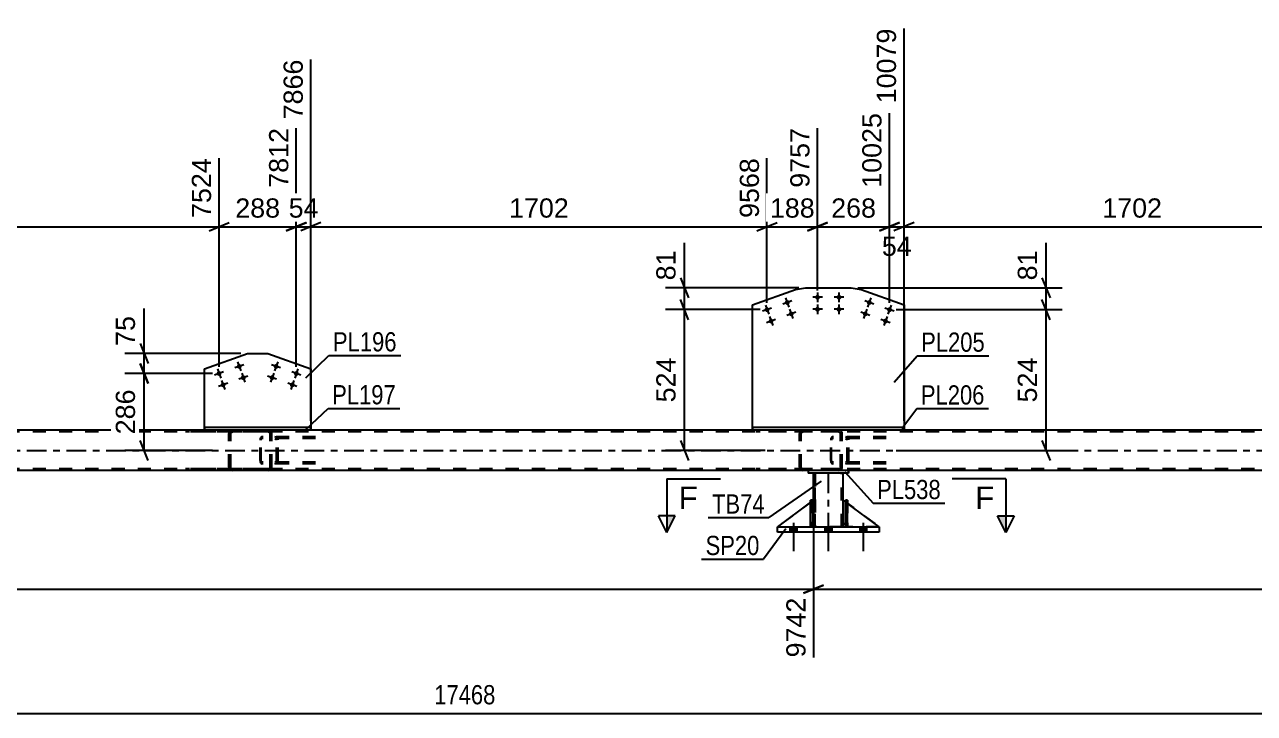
# Model space of a CAD drawing. Header units: millimetres. Extents: x -65 to 776, y -395 to 199.
# Drawn here: x 301.7 to 485.2, y -264.1 to -161.4 of the extents above; entities that cross this region are included whole.
import ezdxf

# ---------------------------------------------------------------- set-up
doc = ezdxf.new("R2010")
doc.units = ezdxf.units.MM
doc.linetypes.add('DXK_LINE_DOT2', pattern=[3.9198, 1.9599, -1.9599])
doc.linetypes.add('DXK_LINE_DOT3', pattern=[5.9187, 2.979, -0.9799, 0.9799, -0.9799])
doc.styles.add('Arial', font='ARIAL.TTF', dxfattribs={"height": 0.2})
doc.styles.add('Arial Narrow', font='ARIALN.TTF', dxfattribs={"height": 0.2})

# ---------------------------------------------------------------- blocks, each defined once
blk = doc.blocks.new('Bolt-318465366-8032 - 8017')
at = {"linetype": 'Continuous'}
for points in [[(428.09, -202.94, -1), (427.42, -202.7, -1)], [(431.11, -204.01, -1), (430.43, -203.77, -1)], [(427.49, -204.64, -1), (426.81, -204.4, -1)], [(430.51, -205.71, -1), (429.83, -205.47, -1)]]:
    blk.add_hatch(color=1, dxfattribs=at).paths.add_polyline_path(points)
at = {"color": 1, "linetype": 'Continuous'}
for p, q in [((428.43, -203.06), (427.08, -202.58)), ((428, -202.14), (427.51, -203.5)), ((431.45, -204.13), (430.09, -203.65)), ((431.01, -203.21), (430.53, -204.57)), ((427.83, -204.76), (426.48, -204.28)), ((427.39, -203.84), (426.91, -205.2)), ((430.85, -205.83), (429.49, -205.35)), ((430.41, -204.91), (429.93, -206.27))]:
    blk.add_line(p, q, dxfattribs=at)
blk = doc.blocks.new('Bolt-318465366-8033 - 8017')
at = {"linetype": 'Continuous'}
for points in [[(420.39, -202.04, -1), (419.67, -202.04, -1)], [(423.59, -202.04, -1), (422.87, -202.04, -1)], [(420.39, -203.84, -1), (419.67, -203.84, -1)], [(423.59, -203.84, -1), (422.87, -203.84, -1)]]:
    blk.add_hatch(color=1, dxfattribs=at).paths.add_polyline_path(points)
at = {"color": 1, "linetype": 'Continuous'}
for p, q in [((420.03, -201.32), (420.03, -202.76)), ((423.23, -201.32), (423.23, -202.76)), ((420.75, -202.04), (419.31, -202.04)), ((420.03, -203.12), (420.03, -204.56)), ((423.95, -202.04), (422.51, -202.04)), ((423.23, -203.12), (423.23, -204.56)), ((420.75, -203.84), (419.31, -203.84)), ((423.95, -203.84), (422.51, -203.84))]:
    blk.add_line(p, q, dxfattribs=at)
blk = doc.blocks.new('Bolt-318465366-8034 - 8017')
at = {"linetype": 'Continuous'}
for points in [[(412.83, -203.77, -1), (412.16, -204.01, -1)], [(415.85, -202.7, -1), (415.17, -202.94, -1)], [(413.44, -205.47, -1), (412.76, -205.71, -1)], [(416.45, -204.4, -1), (415.77, -204.64, -1)]]:
    blk.add_hatch(color=1, dxfattribs=at).paths.add_polyline_path(points)
at = {"color": 1, "linetype": 'Continuous'}
for p, q in [((413.17, -203.65), (411.82, -204.13)), ((412.25, -203.21), (412.74, -204.57)), ((416.19, -202.58), (414.83, -203.06)), ((415.27, -202.14), (415.75, -203.5)), ((413.78, -205.35), (412.42, -205.83)), ((412.86, -204.91), (413.34, -206.27)), ((416.79, -204.28), (415.43, -204.76)), ((415.87, -203.84), (416.35, -205.2))]:
    blk.add_line(p, q, dxfattribs=at)
blk = doc.blocks.new('Part-318465366-8287 - 8017')
at = {"color": 7, "linetype": 'DXK_LINE_DOT2'}
for p, q in [((419.44, -232.27), (414.04, -236.27)), ((419.44, -235.67), (419.44, -232.27)), ((419.44, -232.27), (419.44, -235.67)), ((414.04, -236.27), (418.84, -236.27)), ((418.84, -236.27), (419.44, -235.67)), ((419.44, -235.67), (418.84, -236.27)), ((419.44, -235.67), (419.44, -235.67))]:
    blk.add_line(p, q, dxfattribs=at)
blk = doc.blocks.new('Part-318465366-8195 - 8017')
at = {"color": 7, "linetype": 'DXK_LINE_DOT2'}
for p, q in [((338.09, -221.87), (325.73, -221.87)), ((332.73, -221.87), (332.53, -221.9)), ((338.28, -221.9), (338.09, -221.87)), ((338.09, -222.11), (325.73, -222.11)), ((332.25, -222.16), (332.21, -222.35)), ((332.21, -227.39), (332.21, -222.35)), ((332.47, -222.35), (332.49, -222.26)), ((332.47, -227.39), (332.47, -222.35)), ((332.49, -222.26), (332.55, -222.18)), ((332.55, -222.18), (332.63, -222.13)), ((332.63, -222.13), (332.73, -222.11)), ((338.09, -222.11), (338.19, -222.13)), ((338.19, -222.13), (338.27, -222.18)), ((338.27, -222.18), (338.33, -222.26)), ((338.33, -222.26), (338.34, -222.35)), ((338.34, -227.39), (338.34, -222.35)), ((338.6, -222.35), (338.56, -222.16)), ((338.6, -227.39), (338.6, -222.35)), ((332.21, -227.39), (332.25, -227.57)), ((332.49, -227.48), (332.47, -227.39)), ((332.55, -227.56), (332.49, -227.48)), ((338.33, -227.48), (338.27, -227.56)), ((338.34, -227.39), (338.33, -227.48)), ((338.56, -227.57), (338.6, -227.39)), ((338.09, -227.63), (325.73, -227.63)), ((338.09, -227.87), (325.73, -227.87)), ((332.53, -227.83), (332.73, -227.87)), ((332.63, -227.61), (332.55, -227.56)), ((332.73, -227.63), (332.63, -227.61)), ((338.19, -227.61), (338.09, -227.63)), ((338.09, -227.87), (338.28, -227.83)), ((338.27, -227.56), (338.19, -227.61))]:
    blk.add_line(p, q, dxfattribs=at)
for centre, start, end in [((332.71, -222.37), 110.7583, 155.68), ((338.11, -222.37), 24.32, 69.2417), ((332.71, -227.37), 204.32, 249.2417), ((338.11, -227.37), 290.7583, 335.68)]:
    blk.add_arc(centre, 0.496, start, end, dxfattribs=at)
blk = doc.blocks.new('Part-318465366-8058 - 8017')
at = {"color": 2, "linetype": 'Continuous'}
for p, q in [((410.33, -203.17), (416.74, -200.9)), ((416.74, -200.9), (418.23, -200.64)), ((418.23, -200.64), (425.03, -200.64)), ((425.03, -200.64), (426.53, -200.9)), ((426.53, -200.9), (432.94, -203.17)), ((410.33, -221.47), (410.33, -203.17)), ((432.94, -203.17), (432.94, -221.47))]:
    blk.add_line(p, q, dxfattribs=at)
at = {"color": 7, "linetype": 'DXK_LINE_DOT2'}
blk.add_line((432.94, -221.47), (410.33, -221.47), dxfattribs=at)
blk = doc.blocks.new('Bolt-318465366-8060 - 8017')
at = {"linetype": 'Continuous'}
for points in [[(339.59, -212.46, -1), (338.91, -212.22, -1)], [(338.98, -214.15, -1), (338.31, -213.91, -1)], [(342.6, -213.53, -1), (341.92, -213.29, -1)], [(342, -215.22, -1), (341.32, -214.98, -1)]]:
    blk.add_hatch(color=1, dxfattribs=at).paths.add_polyline_path(points)
at = {"color": 1, "linetype": 'Continuous'}
for p, q in [((339.92, -212.58), (338.57, -212.1)), ((339.49, -211.66), (339.01, -213.02)), ((342.5, -212.73), (342.02, -214.09)), ((339.32, -214.27), (337.97, -213.79)), ((338.89, -213.36), (338.4, -214.71)), ((341.9, -214.43), (341.42, -215.78)), ((342.94, -213.65), (341.58, -213.17)), ((342.34, -215.34), (340.98, -214.86))]:
    blk.add_line(p, q, dxfattribs=at)
blk = doc.blocks.new('Part-318465366-8065 - 8017')
at = {"color": 2, "linetype": 'Continuous'}
for p, q in [((328.57, -212.69), (334.98, -210.42)), ((334.98, -210.42), (338.02, -210.42)), ((338.02, -210.42), (344.43, -212.69)), ((328.57, -221.47), (328.57, -212.69)), ((344.43, -212.69), (344.43, -221.47))]:
    blk.add_line(p, q, dxfattribs=at)
at = {"color": 7, "linetype": 'DXK_LINE_DOT2'}
blk.add_line((344.43, -221.47), (328.57, -221.47), dxfattribs=at)
blk = doc.blocks.new('Bolt-318465366-8192 - 8017')
at = {"linetype": 'Continuous'}
for points in [[(415.92, -237.07), (416.96, -237.07), (416.96, -236.27), (415.92, -236.27)], [(415.92, -237.07), (416.96, -237.07), (416.96, -236.27), (415.92, -236.27)], [(415.92, -237.07), (416.96, -237.07), (416.96, -236.27), (415.92, -236.27)], [(421.12, -237.07), (422.16, -237.07), (422.16, -236.27), (421.12, -236.27)], [(421.12, -237.07), (422.16, -237.07), (422.16, -236.27), (421.12, -236.27)], [(426.32, -237.07), (427.36, -237.07), (427.36, -236.27), (426.32, -236.27)], [(426.32, -237.07), (427.36, -237.07), (427.36, -236.27), (426.32, -236.27)], [(426.32, -237.07), (427.36, -237.07), (427.36, -236.27), (426.32, -236.27)]]:
    blk.add_hatch(color=1, dxfattribs=at).paths.add_polyline_path(points)
at = {"color": 1, "linetype": 'Continuous'}
for p, q in [((415.92, -236.27), (415.92, -237.07)), ((415.92, -236.27), (415.92, -237.07)), ((415.92, -236.27), (415.92, -237.07)), ((416.44, -235.67), (416.44, -239.87)), ((416.44, -235.67), (416.44, -239.87)), ((416.44, -235.67), (416.44, -239.87)), ((416.96, -236.27), (416.96, -237.07)), ((416.96, -236.27), (416.96, -237.07)), ((416.96, -236.27), (416.96, -237.07)), ((421.12, -236.27), (421.12, -237.07)), ((421.12, -236.27), (421.12, -237.07)), ((421.64, -235.67), (421.64, -239.87)), ((421.64, -235.67), (421.64, -239.87)), ((422.16, -236.27), (422.16, -237.07)), ((422.16, -236.27), (422.16, -237.07)), ((426.32, -236.27), (426.32, -237.07)), ((426.32, -236.27), (426.32, -237.07)), ((426.32, -236.27), (426.32, -237.07)), ((426.84, -235.67), (426.84, -239.87)), ((426.84, -235.67), (426.84, -239.87)), ((426.84, -235.67), (426.84, -239.87)), ((427.36, -236.27), (427.36, -237.07)), ((427.36, -236.27), (427.36, -237.07)), ((427.36, -236.27), (427.36, -237.07))]:
    blk.add_line(p, q, dxfattribs=at)
blk = doc.blocks.new('Part-318465366-8312 - 8017')
at = {"color": 2, "linetype": 'Continuous'}
for p, q in [((424.2, -236.27), (424.2, -232.27)), ((424.2, -232.27), (424.52, -232.27)), ((424.52, -236.27), (424.52, -232.27)), ((424.2, -236.27), (424.2, -236.27)), ((424.52, -236.27), (424.2, -236.27))]:
    blk.add_line(p, q, dxfattribs=at)
at = {"color": 7, "linetype": 'DXK_LINE_DOT2'}
for p, q in [((424.2, -232.27), (424.2, -235.67)), ((424.52, -235.67), (424.52, -232.27)), ((424.2, -235.67), (424.2, -236.27)), ((424.2, -235.67), (424.52, -235.67)), ((424.2, -236.27), (424.2, -236.27)), ((424.2, -236.27), (424.2, -236.27)), ((424.52, -236.27), (424.52, -235.67)), ((424.52, -236.27), (424.52, -236.27))]:
    blk.add_line(p, q, dxfattribs=at)
blk = doc.blocks.new('Part-318465366-8142 - 8017')
at = {"color": 7, "linetype": 'DXK_LINE_DOT2'}
for p, q in [((423.22, -221.87), (410.87, -221.87)), ((417.86, -221.87), (417.66, -221.9)), ((423.42, -221.9), (423.22, -221.87)), ((423.22, -222.11), (410.87, -222.11)), ((417.39, -222.16), (417.35, -222.35)), ((417.35, -227.39), (417.35, -222.35)), ((417.6, -222.35), (417.62, -222.26)), ((417.6, -227.39), (417.6, -222.35)), ((417.62, -222.26), (417.68, -222.18)), ((417.68, -222.18), (417.76, -222.13)), ((417.76, -222.13), (417.86, -222.11)), ((423.22, -222.11), (423.32, -222.13)), ((423.32, -222.13), (423.4, -222.18)), ((423.4, -222.18), (423.46, -222.26)), ((423.46, -222.26), (423.48, -222.35)), ((423.48, -227.39), (423.48, -222.35)), ((423.73, -222.35), (423.7, -222.16)), ((423.73, -227.39), (423.73, -222.35)), ((417.35, -227.39), (417.39, -227.57)), ((417.62, -227.48), (417.6, -227.39)), ((417.68, -227.56), (417.62, -227.48)), ((423.46, -227.48), (423.4, -227.56)), ((423.48, -227.39), (423.46, -227.48)), ((423.7, -227.57), (423.73, -227.39)), ((423.22, -227.63), (410.87, -227.63)), ((423.22, -227.87), (410.87, -227.87)), ((417.66, -227.83), (417.86, -227.87)), ((417.76, -227.61), (417.68, -227.56)), ((417.86, -227.63), (417.76, -227.61)), ((423.32, -227.61), (423.22, -227.63)), ((423.22, -227.87), (423.42, -227.83)), ((423.4, -227.56), (423.32, -227.61))]:
    blk.add_line(p, q, dxfattribs=at)
for centre, start, end in [((417.84, -222.37), 110.7583, 155.68), ((423.24, -222.37), 24.32, 69.2417), ((417.84, -227.37), 204.32, 249.2417), ((423.24, -227.37), 290.7583, 335.68)]:
    blk.add_arc(centre, 0.496, start, end, dxfattribs=at)
blk = doc.blocks.new('Part-318465366-8146 - 8017')
at = {"color": 2, "linetype": 'Continuous'}
for p, q in [((328.57, -221.87), (259.29, -221.87)), ((410.33, -221.87), (344.43, -221.87)), ((498.84, -221.87), (432.94, -221.87)), ((418.65, -227.87), (169.24, -227.87)), ((588.91, -227.87), (424.65, -227.87))]:
    blk.add_line(p, q, dxfattribs=at)
at = {"color": 7, "linetype": 'DXK_LINE_DOT2'}
for p, q in [((344.43, -221.87), (328.57, -221.87)), ((432.94, -221.87), (410.33, -221.87)), ((692.96, -222.11), (29.77, -222.11)), ((692.96, -227.63), (29.77, -227.63)), ((424.65, -227.87), (418.65, -227.87))]:
    blk.add_line(p, q, dxfattribs=at)
at = {"color": 7, "linetype": 'DXK_LINE_DOT3'}
blk.add_line((29.77, -224.87), (692.96, -224.87), dxfattribs=at)
blk = doc.blocks.new('Bolt-318465366-8191 - 8017')
at = {"linetype": 'Continuous'}
for points in [[(334.09, -212.22, -1), (333.41, -212.46, -1)], [(331.08, -213.29, -1), (330.4, -213.53, -1)], [(334.69, -213.91, -1), (334.01, -214.15, -1)], [(331.68, -214.98, -1), (331, -215.22, -1)]]:
    blk.add_hatch(color=1, dxfattribs=at).paths.add_polyline_path(points)
at = {"color": 1, "linetype": 'Continuous'}
for p, q in [((330.5, -212.73), (330.98, -214.09)), ((334.43, -212.1), (333.07, -212.58)), ((333.51, -211.66), (333.99, -213.02)), ((331.42, -213.17), (330.06, -213.65)), ((331.1, -214.43), (331.58, -215.78)), ((335.03, -213.79), (333.68, -214.27)), ((334.11, -213.36), (334.59, -214.71)), ((332.02, -214.86), (330.66, -215.34))]:
    blk.add_line(p, q, dxfattribs=at)
blk = doc.blocks.new('Part-318465366-8201 - 8017')
at = {"color": 2, "linetype": 'Continuous'}
for p, q in [((423.85, -235.67), (423.85, -232.27)), ((423.85, -232.27), (424.2, -232.53)), ((429.24, -236.27), (424.52, -232.77)), ((424.2, -236.02), (423.85, -235.67))]:
    blk.add_line(p, q, dxfattribs=at)
at = {"color": 7, "linetype": 'DXK_LINE_DOT2'}
for p, q in [((424.52, -232.77), (424.2, -232.53)), ((424.2, -236.02), (424.45, -236.27)), ((424.45, -236.27), (429.24, -236.27))]:
    blk.add_line(p, q, dxfattribs=at)
blk = doc.blocks.new('Part-318465366-8215 - 8017')
at = {"color": 7, "linetype": 'DXK_LINE_DOT2'}
for p, q in [((423.85, -235.67), (423.85, -232.27)), ((423.85, -232.27), (429.24, -236.27)), ((424.45, -236.27), (423.85, -235.67)), ((429.24, -236.27), (424.45, -236.27))]:
    blk.add_line(p, q, dxfattribs=at)
blk = doc.blocks.new('Part-318465366-8222 - 8017')
at = {"color": 2, "linetype": 'Continuous'}
for p, q in [((414.04, -236.27), (414.04, -236.27)), ((414.04, -237.07), (414.04, -236.27)), ((414.04, -236.27), (429.24, -236.27)), ((429.24, -236.27), (429.24, -236.27)), ((429.24, -236.27), (429.24, -237.07)), ((414.04, -237.07), (414.04, -237.07)), ((429.24, -237.07), (414.04, -237.07)), ((429.24, -237.07), (429.24, -237.07))]:
    blk.add_line(p, q, dxfattribs=at)
at = {"color": 7, "linetype": 'DXK_LINE_DOT2'}
for p, q in [((414.04, -237.07), (414.04, -236.27)), ((429.24, -236.27), (429.24, -237.07))]:
    blk.add_line(p, q, dxfattribs=at)
blk = doc.blocks.new('Part-318465366-8240 - 8017')
at = {"color": 2, "linetype": 'Continuous'}
for p, q in [((419, -236.27), (419, -232.27)), ((419, -232.27), (419.32, -232.27)), ((419.32, -236.27), (419.32, -232.27)), ((419, -236.27), (419, -236.27)), ((419.32, -236.27), (419, -236.27))]:
    blk.add_line(p, q, dxfattribs=at)
at = {"color": 7, "linetype": 'DXK_LINE_DOT2'}
for p, q in [((419, -232.27), (419, -235.67)), ((419.32, -235.67), (419.32, -232.27)), ((419, -235.67), (419, -236.27)), ((419, -235.67), (419.32, -235.67)), ((419, -236.27), (419, -236.27)), ((419, -236.27), (419, -236.27)), ((419.32, -236.27), (419.32, -235.67)), ((419.32, -236.27), (419.32, -236.27))]:
    blk.add_line(p, q, dxfattribs=at)
blk = doc.blocks.new('Part-318465366-8242 - 8017')
at = {"color": 7, "linetype": 'DXK_LINE_DOT2'}
for p, q in [((419.32, -232.27), (419, -232.27)), ((419, -235.67), (419, -232.27)), ((419, -232.27), (419, -236.27)), ((419.32, -232.27), (419.32, -235.67)), ((419.32, -236.27), (419.32, -232.27)), ((419.32, -235.67), (419, -235.67)), ((419, -236.27), (419, -235.67)), ((419.32, -236.27), (419, -236.27)), ((419.32, -235.67), (419.32, -236.27)), ((419.32, -236.27), (419.32, -236.27))]:
    blk.add_line(p, q, dxfattribs=at)
blk = doc.blocks.new('Part-318465366-8257 - 8017')
at = {"color": 2, "linetype": 'Continuous'}
for p, q in [((432.94, -221.47), (410.33, -221.47)), ((410.33, -221.87), (410.33, -221.47)), ((432.94, -221.87), (410.33, -221.87)), ((432.94, -221.47), (432.94, -221.87)), ((432.94, -221.47), (432.94, -221.47)), ((432.94, -221.87), (432.94, -221.87))]:
    blk.add_line(p, q, dxfattribs=at)
at = {"color": 7, "linetype": 'DXK_LINE_DOT2'}
for p, q in [((410.33, -221.47), (410.33, -221.87)), ((432.94, -221.87), (432.94, -221.47))]:
    blk.add_line(p, q, dxfattribs=at)
blk = doc.blocks.new('Part-318465366-8301 - 8017')
at = {"color": 2, "linetype": 'Continuous'}
for p, q in [((419.44, -232.27), (419.44, -228.27)), ((423.84, -232.27), (423.84, -228.27)), ((419.44, -236.27), (419.44, -235.67)), ((423.84, -236.27), (423.84, -235.67))]:
    blk.add_line(p, q, dxfattribs=at)
at = {"color": 7, "linetype": 'DXK_LINE_DOT2'}
for p, q in [((423.84, -228.27), (419.44, -228.27)), ((419.44, -236.27), (419.44, -228.27)), ((419.68, -236.27), (419.68, -228.27)), ((419.68, -228.27), (419.68, -236.27)), ((423.6, -236.27), (423.6, -228.27)), ((423.6, -236.27), (423.6, -228.27)), ((423.84, -236.27), (423.84, -228.27)), ((419.44, -235.67), (419.44, -232.27)), ((423.84, -235.67), (423.84, -232.27)), ((423.84, -236.27), (419.44, -236.27))]:
    blk.add_line(p, q, dxfattribs=at)
at = {"color": 7, "linetype": 'DXK_LINE_DOT3'}
blk.add_line((421.64, -228.27), (421.64, -236.27), dxfattribs=at)
blk = doc.blocks.new('Part-318465366-8314 - 8017')
at = {"color": 7, "linetype": 'DXK_LINE_DOT2'}
for p, q in [((424.52, -232.27), (424.2, -232.27)), ((424.2, -235.67), (424.2, -232.27)), ((424.2, -232.27), (424.2, -236.27)), ((424.52, -232.27), (424.52, -235.67)), ((424.52, -236.27), (424.52, -232.27)), ((424.52, -235.67), (424.2, -235.67)), ((424.2, -236.27), (424.2, -235.67)), ((424.52, -236.27), (424.2, -236.27)), ((424.52, -235.67), (424.52, -236.27)), ((424.52, -236.27), (424.52, -236.27))]:
    blk.add_line(p, q, dxfattribs=at)
blk = doc.blocks.new('Part-318465366-8315 - 8017')
at = {"color": 2, "linetype": 'Continuous'}
for p, q in [((419, -232.6), (414.04, -236.27)), ((419.44, -232.27), (419.32, -232.36)), ((419.44, -235.67), (419.44, -232.27)), ((419, -236.11), (418.84, -236.27)), ((419.44, -235.67), (419.32, -235.79)), ((419.44, -235.67), (419.44, -235.67))]:
    blk.add_line(p, q, dxfattribs=at)
at = {"color": 7, "linetype": 'DXK_LINE_DOT2'}
for p, q in [((419.32, -232.36), (419, -232.6)), ((419.44, -235.67), (419.44, -232.27)), ((414.04, -236.27), (414.04, -236.27)), ((414.04, -236.27), (418.84, -236.27)), ((419.44, -235.67), (418.84, -236.27)), ((419.32, -235.79), (419, -236.11))]:
    blk.add_line(p, q, dxfattribs=at)
blk = doc.blocks.new('Part-318465366-8338 - 8017')
at = {"color": 2, "linetype": 'Continuous'}
for p, q in [((344.43, -221.47), (328.57, -221.47)), ((328.57, -221.87), (328.57, -221.47)), ((344.43, -221.87), (328.57, -221.87)), ((344.43, -221.47), (344.43, -221.87)), ((344.43, -221.47), (344.43, -221.47)), ((344.43, -221.87), (344.43, -221.87))]:
    blk.add_line(p, q, dxfattribs=at)
at = {"color": 7, "linetype": 'DXK_LINE_DOT2'}
for p, q in [((328.57, -221.47), (328.57, -221.87)), ((344.43, -221.87), (344.43, -221.47))]:
    blk.add_line(p, q, dxfattribs=at)
blk = doc.blocks.new('Part-318465366-8348 - 8017')
at = {"color": 2, "linetype": 'Continuous'}
for p, q in [((424.64, -227.87), (418.64, -227.87)), ((424.64, -228.27), (418.64, -228.27)), ((418.64, -227.87), (418.64, -228.27)), ((424.64, -227.87), (424.64, -227.87)), ((424.64, -228.27), (424.64, -228.27)), ((424.64, -227.87), (424.64, -228.27))]:
    blk.add_line(p, q, dxfattribs=at)
at = {"color": 7, "linetype": 'DXK_LINE_DOT2'}
for p, q in [((418.64, -227.87), (418.64, -228.27)), ((424.64, -228.27), (424.64, -227.87))]:
    blk.add_line(p, q, dxfattribs=at)
blk = doc.blocks.new('Part-318465366-8373 - 8017')
at = {"color": 7, "linetype": 'DXK_LINE_DOT2'}
for p, q in [((336.89, -223.16), (336.86, -223.35)), ((336.86, -226.39), (336.86, -223.35)), ((336.94, -223.01), (336.89, -223.16)), ((337.03, -222.9), (336.94, -223.01)), ((337, -223.35), (337.01, -223.26)), ((337, -226.39), (337, -223.35)), ((337.01, -223.26), (337.04, -223.18)), ((337.13, -222.87), (337.03, -222.9)), ((337.04, -223.18), (337.08, -223.13)), ((337.08, -223.13), (337.13, -223.11)), ((345.14, -222.87), (337.13, -222.87)), ((345.14, -223.11), (337.13, -223.11)), ((338.6, -223.11), (338.6, -222.87)), ((339.24, -222.9), (339.05, -222.87)), ((339.05, -223.11), (339.14, -223.13)), ((339.14, -223.13), (339.22, -223.18)), ((339.22, -223.18), (339.28, -223.26)), ((339.28, -223.26), (339.3, -223.35)), ((339.3, -226.39), (339.3, -223.35)), ((339.55, -223.35), (339.51, -223.16)), ((339.55, -226.39), (339.55, -223.35)), ((336.86, -226.39), (336.89, -226.57)), ((336.89, -226.57), (336.94, -226.73)), ((336.94, -226.73), (337.03, -226.83)), ((337.01, -226.48), (337, -226.39)), ((337.04, -226.56), (337.01, -226.48)), ((337.03, -226.83), (337.13, -226.87)), ((337.08, -226.61), (337.04, -226.56)), ((337.13, -226.63), (337.08, -226.61)), ((345.14, -226.63), (337.13, -226.63)), ((345.14, -226.87), (337.13, -226.87)), ((338.6, -226.87), (338.6, -226.63)), ((339.14, -226.61), (339.05, -226.63)), ((339.05, -226.87), (339.24, -226.83)), ((339.22, -226.56), (339.14, -226.61)), ((339.28, -226.48), (339.22, -226.56)), ((339.3, -226.39), (339.28, -226.48)), ((339.51, -226.57), (339.55, -226.39))]:
    blk.add_line(p, q, dxfattribs=at)
for centre, start, end in [((339.06, -223.36), 23.8951, 68.8487), ((339.06, -226.37), 291.1513, 336.1049)]:
    blk.add_arc(centre, 0.492, start, end, dxfattribs=at)
blk = doc.blocks.new('Part-318465366-8374 - 8017')
at = {"color": 7, "linetype": 'DXK_LINE_DOT2'}
for p, q in [((422.02, -223.16), (422, -223.35)), ((422, -226.39), (422, -223.35)), ((422.08, -223.01), (422.02, -223.16)), ((422.16, -222.9), (422.08, -223.01)), ((422.13, -223.35), (422.14, -223.26)), ((422.13, -226.39), (422.13, -223.35)), ((422.14, -223.26), (422.17, -223.18)), ((422.27, -222.87), (422.16, -222.9)), ((422.17, -223.18), (422.22, -223.13)), ((422.22, -223.13), (422.27, -223.11)), ((430.27, -222.87), (422.27, -222.87)), ((430.27, -223.11), (422.27, -223.11)), ((423.73, -223.11), (423.73, -222.87)), ((424.37, -222.9), (424.18, -222.87)), ((424.18, -223.11), (424.28, -223.13)), ((424.28, -223.13), (424.36, -223.18)), ((424.36, -223.18), (424.41, -223.26)), ((424.41, -223.26), (424.43, -223.35)), ((424.43, -226.39), (424.43, -223.35)), ((424.68, -223.35), (424.64, -223.16)), ((424.68, -226.39), (424.68, -223.35)), ((422, -226.39), (422.02, -226.57)), ((422.02, -226.57), (422.08, -226.73)), ((422.08, -226.73), (422.16, -226.83)), ((422.14, -226.48), (422.13, -226.39)), ((422.17, -226.56), (422.14, -226.48)), ((422.16, -226.83), (422.27, -226.87)), ((422.22, -226.61), (422.17, -226.56)), ((422.27, -226.63), (422.22, -226.61)), ((430.27, -226.63), (422.27, -226.63)), ((430.27, -226.87), (422.27, -226.87)), ((423.73, -226.87), (423.73, -226.63)), ((424.28, -226.61), (424.18, -226.63)), ((424.18, -226.87), (424.37, -226.83)), ((424.36, -226.56), (424.28, -226.61)), ((424.41, -226.48), (424.36, -226.56)), ((424.43, -226.39), (424.41, -226.48)), ((424.64, -226.57), (424.68, -226.39))]:
    blk.add_line(p, q, dxfattribs=at)
for centre, start, end in [((424.19, -223.36), 23.8951, 68.8487), ((424.19, -226.37), 291.1513, 336.1049)]:
    blk.add_arc(centre, 0.492, start, end, dxfattribs=at)
blk = doc.blocks.new('StraightDimension-318465366-14234 - 8017')
at = {"color": 7, "linetype": 'Continuous'}
blk.add_line((29.77, -264.07), (705.06, -264.07), dxfattribs=at)
at = {"color": 0}
blk.add_wipeout([(372.59, -263.32), (372.59, -259.12), (362.24, -259.12), (362.24, -263.32)], dxfattribs=at)
at = {"color": 3, "style": 'Arial Narrow'}
blk.add_text('17468', height=2.863, dxfattribs=at).set_placement((362.84, -262.72))
blk = doc.blocks.new('StraightDimension-318465366-8521 - 8017')
at = {"color": 7, "linetype": 'Continuous'}
for p, q in [((432.94, -220.47), (432.94, -162)), ((430.77, -202.89), (430.77, -174.6)), ((429.27, -192.12), (432.27, -190.92)), ((430.77, -191.52), (432.94, -191.52)), ((434.44, -190.92), (431.44, -192.12))]:
    blk.add_line(p, q, dxfattribs=at)
at = {"color": 0, "linetype": 'Continuous'}
blk.add_wipeout([(432.34, -161.4), (428.14, -161.4), (428.14, -173.72), (432.34, -173.72)], dxfattribs=at)
at = {"color": 0}
blk.add_wipeout([(434.68, -196.47), (434.68, -192.27), (429.03, -192.27), (429.03, -196.47)], dxfattribs=at)
at = {"color": 3, "linetype": 'Continuous', "style": 'Arial'}
blk.add_text('10079', height=2.865, rotation=90.0002, dxfattribs=at).set_placement((431.74, -173.12))
at = {"color": 3, "style": 'Arial'}
blk.add_text('54', height=2.865, dxfattribs=at).set_placement((429.63, -195.87))
blk = doc.blocks.new('StraightDimension-318465366-8621 - 8017')
at = {"color": 7, "linetype": 'Continuous'}
for p, q in [((419.44, -229.27), (419.44, -255.73)), ((164.04, -245.54), (419.44, -245.54)), ((417.94, -246.14), (420.94, -244.94))]:
    blk.add_line(p, q, dxfattribs=at)
at = {"color": 0, "linetype": 'Continuous'}
blk.add_wipeout([(418.84, -246.24), (414.64, -246.24), (414.64, -256.33), (418.84, -256.33)], dxfattribs=at)
at = {"color": 3, "linetype": 'Continuous', "style": 'Arial'}
blk.add_text('9742', height=2.865, rotation=90.0002, dxfattribs=at).set_placement((418.24, -255.73))
blk = doc.blocks.new('StraightDimension-318465366-8473 - 8017')
at = {"color": 7, "linetype": 'Continuous'}
for p, q in [((259.29, -220.47), (259.29, -166.62)), ((330.74, -212.41), (330.74, -181.32)), ((260.79, -190.92), (257.79, -192.12)), ((259.29, -191.52), (330.74, -191.52)), ((329.24, -192.12), (332.24, -190.92))]:
    blk.add_line(p, q, dxfattribs=at)
at = {"color": 0, "linetype": 'Continuous'}
blk.add_wipeout([(330.14, -180.72), (325.94, -180.72), (325.94, -190.82), (330.14, -190.82)], dxfattribs=at)
at = {"color": 0}
blk.add_wipeout([(300.06, -190.77), (300.06, -186.57), (289.97, -186.57), (289.97, -190.77)], dxfattribs=at)
at = {"color": 3, "linetype": 'Continuous', "style": 'Arial'}
blk.add_text('7524', height=2.865, rotation=90.0002, dxfattribs=at).set_placement((329.54, -190.22))
at = {"color": 3, "style": 'Arial'}
blk.add_text('1786', height=2.865, dxfattribs=at).set_placement((290.57, -190.17))
blk = doc.blocks.new('StraightDimension-318465366-8480 - 8017')
at = {"color": 7, "linetype": 'Continuous'}
for p, q in [((342.26, -212.41), (342.26, -176.82)), ((330.74, -212.41), (330.74, -181.32)), ((329.24, -192.12), (332.24, -190.92)), ((330.74, -191.52), (342.26, -191.52)), ((343.76, -190.92), (340.76, -192.12))]:
    blk.add_line(p, q, dxfattribs=at)
at = {"color": 0}
blk.add_wipeout([(340.43, -190.77), (340.43, -186.57), (332.56, -186.57), (332.56, -190.77)], dxfattribs=at)
at = {"color": 3, "style": 'Arial'}
blk.add_text('288', height=2.865, dxfattribs=at).set_placement((333.16, -190.17))
at = {"color": 0, "linetype": 'Continuous'}
blk.add_wipeout([(341.66, -176.22), (337.46, -176.22), (337.46, -186.32), (341.66, -186.32)], dxfattribs=at)
at = {"color": 3, "linetype": 'Continuous', "style": 'Arial'}
blk.add_text('7812', height=2.865, rotation=90.0002, dxfattribs=at).set_placement((341.06, -185.72))
blk = doc.blocks.new('StraightDimension-318465366-8489 - 8017')
at = {"color": 7, "linetype": 'Continuous'}
for p, q in [((344.43, -220.47), (344.43, -166.62)), ((342.26, -212.41), (342.26, -176.82)), ((340.76, -192.12), (343.76, -190.92)), ((342.26, -191.52), (344.43, -191.52)), ((345.93, -190.92), (342.93, -192.12))]:
    blk.add_line(p, q, dxfattribs=at)
at = {"color": 0, "linetype": 'Continuous'}
blk.add_wipeout([(343.83, -166.02), (339.63, -166.02), (339.63, -176.12), (343.83, -176.12)], dxfattribs=at)
at = {"color": 0}
blk.add_wipeout([(346.17, -190.77), (346.17, -186.57), (340.52, -186.57), (340.52, -190.77)], dxfattribs=at)
at = {"color": 3, "linetype": 'Continuous', "style": 'Arial'}
blk.add_text('7866', height=2.865, rotation=90.0002, dxfattribs=at).set_placement((343.23, -175.52))
at = {"color": 3, "style": 'Arial'}
blk.add_text('54', height=2.865, dxfattribs=at).set_placement((341.12, -190.17))
blk = doc.blocks.new('StraightDimension-318465366-8496 - 8017')
at = {"color": 7, "linetype": 'Continuous'}
for p, q in [((344.43, -220.47), (344.43, -166.62)), ((412.49, -202.89), (412.49, -181.32)), ((345.93, -190.92), (342.93, -192.12)), ((344.43, -191.52), (412.49, -191.52)), ((410.99, -192.12), (413.99, -190.92))]:
    blk.add_line(p, q, dxfattribs=at)
at = {"color": 0, "linetype": 'Continuous'}
blk.add_wipeout([(411.89, -180.72), (407.69, -180.72), (407.69, -190.82), (411.89, -190.82)], dxfattribs=at)
at = {"color": 0}
blk.add_wipeout([(383.51, -190.77), (383.51, -186.57), (373.41, -186.57), (373.41, -190.77)], dxfattribs=at)
at = {"color": 3, "linetype": 'Continuous', "style": 'Arial'}
blk.add_text('9568', height=2.865, rotation=90.0002, dxfattribs=at).set_placement((411.29, -190.22))
at = {"color": 3, "style": 'Arial'}
blk.add_text('1702', height=2.865, dxfattribs=at).set_placement((374.01, -190.17))
blk = doc.blocks.new('StraightDimension-318465366-8503 - 8017')
at = {"color": 7, "linetype": 'Continuous'}
for p, q in [((420.03, -201.04), (420.03, -176.82)), ((412.49, -202.89), (412.49, -181.32)), ((410.99, -192.12), (413.99, -190.92)), ((412.49, -191.52), (420.03, -191.52)), ((421.53, -190.92), (418.53, -192.12))]:
    blk.add_line(p, q, dxfattribs=at)
at = {"color": 0}
blk.add_wipeout([(420.2, -190.77), (420.2, -186.57), (412.33, -186.57), (412.33, -190.77)], dxfattribs=at)
at = {"color": 3, "style": 'Arial'}
blk.add_text('188', height=2.865, dxfattribs=at).set_placement((412.93, -190.17))
at = {"color": 0, "linetype": 'Continuous'}
blk.add_wipeout([(419.43, -176.22), (415.23, -176.22), (415.23, -186.32), (419.43, -186.32)], dxfattribs=at)
at = {"color": 3, "linetype": 'Continuous', "style": 'Arial'}
blk.add_text('9757', height=2.865, rotation=90.0002, dxfattribs=at).set_placement((418.83, -185.72))
blk = doc.blocks.new('StraightDimension-318465366-8512 - 8017')
at = {"color": 7, "linetype": 'Continuous'}
for p, q in [((430.77, -202.89), (430.77, -174.6)), ((420.03, -201.04), (420.03, -176.82)), ((418.53, -192.12), (421.53, -190.92)), ((420.03, -191.52), (430.77, -191.52)), ((432.27, -190.92), (429.27, -192.12))]:
    blk.add_line(p, q, dxfattribs=at)
at = {"color": 0}
blk.add_wipeout([(429.34, -190.77), (429.34, -186.57), (421.47, -186.57), (421.47, -190.77)], dxfattribs=at)
at = {"color": 3, "style": 'Arial'}
blk.add_text('268', height=2.865, dxfattribs=at).set_placement((422.07, -190.17))
at = {"color": 0, "linetype": 'Continuous'}
blk.add_wipeout([(430.17, -174), (425.97, -174), (425.97, -186.32), (430.17, -186.32)], dxfattribs=at)
at = {"color": 3, "linetype": 'Continuous', "style": 'Arial'}
blk.add_text('10025', height=2.865, rotation=90.0002, dxfattribs=at).set_placement((429.57, -185.72))
blk = doc.blocks.new('StraightDimension-318465366-8528 - 8017')
at = {"color": 7, "linetype": 'Continuous'}
for p, q in [((432.94, -220.47), (432.94, -162)), ((501.01, -212.41), (501.01, -179.1)), ((434.44, -190.92), (431.44, -192.12)), ((432.94, -191.52), (501.01, -191.52)), ((499.51, -192.12), (502.51, -190.92))]:
    blk.add_line(p, q, dxfattribs=at)
at = {"color": 0, "linetype": 'Continuous'}
blk.add_wipeout([(500.41, -178.5), (496.21, -178.5), (496.21, -190.82), (500.41, -190.82)], dxfattribs=at)
at = {"color": 0}
blk.add_wipeout([(472.02, -190.77), (472.02, -186.57), (461.92, -186.57), (461.92, -190.77)], dxfattribs=at)
at = {"color": 3, "linetype": 'Continuous', "style": 'Arial'}
blk.add_text('11781', height=2.865, rotation=90.0002, dxfattribs=at).set_placement((499.81, -190.22))
at = {"color": 3, "style": 'Arial'}
blk.add_text('1702', height=2.865, dxfattribs=at).set_placement((462.52, -190.17))
blk = doc.blocks.new('StraightDimension-318465366-8630 - 8017')
at = {"color": 7, "linetype": 'Continuous'}
for p, q in [((419.44, -229.27), (419.44, -255.73)), ((589.71, -229.27), (589.71, -257.96)), ((420.94, -244.94), (417.94, -246.14)), ((419.44, -245.54), (589.71, -245.54)), ((588.21, -246.14), (591.21, -244.94))]:
    blk.add_line(p, q, dxfattribs=at)
at = {"color": 0}
blk.add_wipeout([(509.63, -244.79), (509.63, -240.59), (499.53, -240.59), (499.53, -244.79)], dxfattribs=at)
at = {"color": 0, "linetype": 'Continuous'}
blk.add_wipeout([(589.11, -246.24), (584.91, -246.24), (584.91, -258.56), (589.11, -258.56)], dxfattribs=at)
at = {"color": 3, "style": 'Arial'}
blk.add_text('4257', height=2.865, dxfattribs=at).set_placement((500.13, -244.19))
at = {"color": 3, "linetype": 'Continuous', "style": 'Arial'}
blk.add_text('13999', height=2.865, rotation=90.0002, dxfattribs=at).set_placement((588.51, -257.96))
blk = doc.blocks.new('StraightDimension-318465366-8831 - 8017')
at = {"color": 7, "linetype": 'Continuous'}
for p, q in [((318.94, -208.92), (320.14, -211.92)), ((333.98, -210.42), (316.69, -210.42)), ((319.54, -213.41), (319.54, -210.42)), ((320.14, -214.91), (318.94, -211.91)), ((329.74, -213.41), (316.69, -213.41))]:
    blk.add_line(p, q, dxfattribs=at)
at = {"color": 0}
blk.add_wipeout([(318.79, -204.24), (314.59, -204.24), (314.59, -209.89), (318.79, -209.89)], dxfattribs=at)
at = {"color": 7, "linetype": 'Continuous'}
blk.add_line((319.54, -210.42), (319.54, -203.72), dxfattribs=at)
blk.add_line((319.54, -210.42), (319.54, -203.72), dxfattribs=at)
at = {"color": 3, "style": 'Arial'}
blk.add_text('75', height=2.865, rotation=90.0002, dxfattribs=at).set_placement((318.19, -209.29))
blk = doc.blocks.new('StraightDimension-318465366-8841 - 8017')
at = {"color": 7, "linetype": 'Continuous'}
for p, q in [((318.94, -211.91), (320.14, -214.91)), ((329.74, -213.41), (316.69, -213.41)), ((319.54, -224.87), (319.54, -213.41)), ((320.14, -226.37), (318.94, -223.37)), ((329.74, -224.87), (316.69, -224.87))]:
    blk.add_line(p, q, dxfattribs=at)
at = {"color": 0}
blk.add_wipeout([(318.79, -215.2), (314.59, -215.2), (314.59, -223.07), (318.79, -223.07)], dxfattribs=at)
at = {"color": 3, "style": 'Arial'}
blk.add_text('286', height=2.865, rotation=90.0002, dxfattribs=at).set_placement((318.19, -222.47))
blk = doc.blocks.new('StraightDimension-318465366-8858 - 8017')
at = {"color": 7, "linetype": 'Continuous'}
for p, q in [((400.79, -205.39), (399.59, -202.39)), ((411.49, -203.89), (397.34, -203.89)), ((400.19, -224.87), (400.19, -203.89)), ((399.59, -223.37), (400.79, -226.37)), ((412.24, -224.87), (397.34, -224.87))]:
    blk.add_line(p, q, dxfattribs=at)
at = {"color": 0}
blk.add_wipeout([(399.44, -210.44), (395.24, -210.44), (395.24, -218.31), (399.44, -218.31)], dxfattribs=at)
at = {"color": 3, "style": 'Arial'}
blk.add_text('524', height=2.865, rotation=90.0002, dxfattribs=at).set_placement((398.84, -217.71))
blk = doc.blocks.new('StraightDimension-318465366-8874 - 8017')
at = {"color": 7, "linetype": 'Continuous'}
for p, q in [((399.59, -199.14), (400.79, -202.14)), ((417.23, -200.64), (397.34, -200.64)), ((400.19, -203.89), (400.19, -200.64)), ((400.79, -205.39), (399.59, -202.39)), ((411.49, -203.89), (397.34, -203.89))]:
    blk.add_line(p, q, dxfattribs=at)
at = {"color": 0}
blk.add_wipeout([(399.44, -194.47), (395.24, -194.47), (395.24, -200.12), (399.44, -200.12)], dxfattribs=at)
at = {"color": 7, "linetype": 'Continuous'}
blk.add_line((400.19, -200.64), (400.19, -193.95), dxfattribs=at)
blk.add_line((400.19, -200.64), (400.19, -193.95), dxfattribs=at)
at = {"color": 3, "style": 'Arial'}
blk.add_text('81', height=2.865, rotation=90.0002, dxfattribs=at).set_placement((398.84, -199.52))
blk = doc.blocks.new('StraightDimension-318465366-8933 - 8017')
at = {"color": 7, "linetype": 'Continuous'}
for p, q in [((453.52, -199.14), (454.72, -202.14)), ((426.03, -200.64), (456.52, -200.64)), ((454.12, -203.89), (454.12, -200.64)), ((454.72, -205.39), (453.52, -202.39)), ((431.77, -203.89), (456.52, -203.89))]:
    blk.add_line(p, q, dxfattribs=at)
at = {"color": 0}
blk.add_wipeout([(453.37, -194.47), (449.17, -194.47), (449.17, -200.12), (453.37, -200.12)], dxfattribs=at)
at = {"color": 7, "linetype": 'Continuous'}
blk.add_line((454.12, -200.64), (454.12, -193.95), dxfattribs=at)
blk.add_line((454.12, -200.64), (454.12, -193.95), dxfattribs=at)
at = {"color": 3, "style": 'Arial'}
blk.add_text('81', height=2.865, rotation=90.0002, dxfattribs=at).set_placement((452.77, -199.52))
blk = doc.blocks.new('StraightDimension-318465366-8943 - 8017')
at = {"color": 7, "linetype": 'Continuous'}
for p, q in [((454.72, -205.39), (453.52, -202.39)), ((431.77, -203.89), (456.52, -203.89)), ((454.12, -224.87), (454.12, -203.89)), ((453.52, -223.37), (454.72, -226.37)), ((431.77, -224.87), (456.52, -224.87))]:
    blk.add_line(p, q, dxfattribs=at)
at = {"color": 0}
blk.add_wipeout([(453.37, -210.44), (449.17, -210.44), (449.17, -218.32), (453.37, -218.32)], dxfattribs=at)
at = {"color": 3, "style": 'Arial'}
blk.add_text('524', height=2.865, rotation=90.0002, dxfattribs=at).set_placement((452.77, -217.72))
blk = doc.blocks.new('Mark-318465366-8054 - 8017')
at = {"color": 0}
blk.add_wipeout([(444.99, -210.16), (444.99, -207.16), (435.49, -207.16), (435.49, -210.16)], dxfattribs=at)
blk.add_wipeout([(444.99, -210.16), (444.99, -207.16), (435.49, -207.16), (435.49, -210.16)], dxfattribs=at)
at = {"color": 30, "linetype": 'Continuous'}
for p, q in [((431.46, -214.7), (434.89, -210.76)), ((434.89, -210.76), (445.59, -210.76))]:
    blk.add_line(p, q, dxfattribs=at)
at = {"color": 3, "style": 'Arial Narrow'}
blk.add_text('PL205', height=2.863, dxfattribs=at).set_placement((435.49, -210.16))
blk = doc.blocks.new('Mark-318465366-8061 - 8017')
at = {"color": 0}
blk.add_wipeout([(357.24, -210.11), (357.24, -207.11), (347.73, -207.11), (347.73, -210.11)], dxfattribs=at)
blk.add_wipeout([(357.24, -210.11), (357.24, -207.11), (347.73, -207.11), (347.73, -210.11)], dxfattribs=at)
at = {"color": 30, "linetype": 'Continuous'}
for p, q in [((343.7, -214.04), (347.13, -210.71)), ((347.13, -210.71), (357.84, -210.71))]:
    blk.add_line(p, q, dxfattribs=at)
at = {"color": 3, "style": 'Arial Narrow'}
blk.add_text('PL196', height=2.863, dxfattribs=at).set_placement((347.73, -210.11))
blk = doc.blocks.new('Mark-318465366-8218 - 8017')
at = {"color": 0}
blk.add_wipeout([(411.37, -240.47), (411.37, -237.47), (403.33, -237.47), (403.33, -240.47)], dxfattribs=at)
blk.add_wipeout([(411.37, -240.47), (411.37, -237.47), (403.33, -237.47), (403.33, -240.47)], dxfattribs=at)
at = {"color": 30, "linetype": 'Continuous'}
for p in [(415.3, -236.54), (402.73, -241.07)]:
    blk.add_line(p, (411.97, -241.07), dxfattribs=at)
at = {"color": 3, "style": 'Arial Narrow'}
blk.add_text('SP20', height=2.863, dxfattribs=at).set_placement((403.33, -240.47))
blk = doc.blocks.new('Mark-318465366-8253 - 8017')
at = {"color": 0}
blk.add_wipeout([(444.95, -218.03), (444.95, -215.03), (435.45, -215.03), (435.45, -218.03)], dxfattribs=at)
blk.add_wipeout([(444.95, -218.03), (444.95, -215.03), (435.45, -215.03), (435.45, -218.03)], dxfattribs=at)
at = {"color": 30, "linetype": 'Continuous'}
for p, q in [((432.62, -221.6), (434.85, -218.63)), ((434.85, -218.63), (445.55, -218.63))]:
    blk.add_line(p, q, dxfattribs=at)
at = {"color": 3, "style": 'Arial Narrow'}
blk.add_text('PL206', height=2.863, dxfattribs=at).set_placement((435.45, -218.03))
blk = doc.blocks.new('Mark-318465366-8297 - 8017')
at = {"color": 0}
blk.add_wipeout([(412.14, -234.29), (412.14, -231.29), (404.29, -231.29), (404.29, -234.29)], dxfattribs=at)
blk.add_wipeout([(412.14, -234.29), (412.14, -231.29), (404.29, -231.29), (404.29, -234.29)], dxfattribs=at)
at = {"color": 30, "linetype": 'Continuous'}
for p in [(420.56, -229.44), (403.69, -234.89)]:
    blk.add_line(p, (412.74, -234.89), dxfattribs=at)
at = {"color": 3, "style": 'Arial Narrow'}
blk.add_text('TB74', height=2.863, dxfattribs=at).set_placement((404.29, -234.29))
blk = doc.blocks.new('Mark-318465366-8334 - 8017')
at = {"color": 0}
blk.add_wipeout([(357.11, -218), (357.11, -215), (347.61, -215), (347.61, -218)], dxfattribs=at)
blk.add_wipeout([(357.11, -218), (357.11, -215), (347.61, -215), (347.61, -218)], dxfattribs=at)
at = {"color": 30, "linetype": 'Continuous'}
for p, q in [((343.73, -221.7), (347.01, -218.6)), ((347.01, -218.6), (357.71, -218.6))]:
    blk.add_line(p, q, dxfattribs=at)
at = {"color": 3, "style": 'Arial Narrow'}
blk.add_text('PL197', height=2.863, dxfattribs=at).set_placement((347.61, -218))
blk = doc.blocks.new('Mark-318465366-8344 - 8017')
at = {"color": 0}
blk.add_wipeout([(438.43, -232.13), (438.43, -229.13), (428.92, -229.13), (428.92, -232.13)], dxfattribs=at)
blk.add_wipeout([(438.43, -232.13), (438.43, -229.13), (428.92, -229.13), (428.92, -232.13)], dxfattribs=at)
at = {"color": 30, "linetype": 'Continuous'}
for p, q in [((424.1, -228.04), (428.32, -232.73)), ((428.32, -232.73), (439.03, -232.73))]:
    blk.add_line(p, q, dxfattribs=at)
at = {"color": 3, "style": 'Arial Narrow'}
blk.add_text('PL538', height=2.863, dxfattribs=at).set_placement((428.92, -232.13))
blk = doc.blocks.new('SectionMark-318465366-9089 - 8017')
at = {"linetype": 'Continuous'}
for points in [[(397.56, -234.61), (398.81, -234.61), (397.56, -237.11)], [(446.88, -234.61), (448.13, -234.61), (448.13, -237.11)]]:
    blk.add_hatch(color=6, dxfattribs=at).paths.add_polyline_path(points)
at = {"color": 6, "linetype": 'Continuous'}
for p, q in [((397.56, -229.11), (405.56, -229.11)), ((397.56, -229.11), (397.56, -237.11)), ((448.13, -229.11), (440.13, -229.11)), ((448.13, -229.11), (448.13, -237.11)), ((397.56, -237.11), (396.31, -234.61)), ((398.81, -234.61), (396.31, -234.61)), ((397.56, -237.11), (398.81, -234.61)), ((446.88, -234.61), (449.38, -234.61)), ((448.13, -237.11), (446.88, -234.61)), ((449.38, -234.61), (448.13, -237.11))]:
    blk.add_line(p, q, dxfattribs=at)
at = {"color": 0, "linetype": 'Continuous'}
for points in [[(402.16, -233.61), (402.16, -230.11), (399.31, -230.11), (399.31, -233.61)], [(446.38, -233.61), (446.38, -230.11), (443.53, -230.11), (443.53, -233.61)]]:
    blk.add_wipeout(points, dxfattribs=at)
at = {"color": 3, "linetype": 'Continuous', "style": 'Arial'}
for p in [(399.31, -233.61), (443.53, -233.61)]:
    blk.add_text('F', height=3.34, dxfattribs=at).set_placement(p)

msp = doc.modelspace()

# ---------------------------------------------------------------- block references
for name in ['Part-318465366-8058 - 8017', 'Bolt-318465366-8033 - 8017', 'Bolt-318465366-8034 - 8017', 'Bolt-318465366-8032 - 8017', 'Part-318465366-8065 - 8017', 'Bolt-318465366-8191 - 8017', 'Bolt-318465366-8060 - 8017', 'Part-318465366-8146 - 8017', 'Part-318465366-8195 - 8017', 'Part-318465366-8338 - 8017', 'Part-318465366-8257 - 8017', 'Part-318465366-8142 - 8017', 'Part-318465366-8373 - 8017', 'Part-318465366-8374 - 8017', 'Part-318465366-8348 - 8017', 'Part-318465366-8301 - 8017', 'Part-318465366-8287 - 8017', 'Part-318465366-8315 - 8017', 'Part-318465366-8240 - 8017', 'Part-318465366-8242 - 8017', 'Part-318465366-8201 - 8017', 'Part-318465366-8215 - 8017', 'Part-318465366-8312 - 8017', 'Part-318465366-8314 - 8017', 'Part-318465366-8222 - 8017', 'Bolt-318465366-8192 - 8017']:
    msp.add_blockref(name, (0, 0))

# ---------------------------------------------------------------- next in the draw order: block references
for name in ['StraightDimension-318465366-8521 - 8017', 'StraightDimension-318465366-8473 - 8017', 'StraightDimension-318465366-14234 - 8017']:
    msp.add_blockref(name, (0, 0))

# ---------------------------------------------------------------- next in the draw order: block references
for name in ['StraightDimension-318465366-8480 - 8017', 'StraightDimension-318465366-8621 - 8017']:
    msp.add_blockref(name, (0, 0))

# ---------------------------------------------------------------- next in the draw order: block references
for name in ['StraightDimension-318465366-8489 - 8017', 'StraightDimension-318465366-8831 - 8017', 'StraightDimension-318465366-8630 - 8017', 'Mark-318465366-8218 - 8017']:
    msp.add_blockref(name, (0, 0))

# ---------------------------------------------------------------- next in the draw order: block references
for name in ['StraightDimension-318465366-8496 - 8017', 'StraightDimension-318465366-8841 - 8017', 'Mark-318465366-8344 - 8017', 'Mark-318465366-8297 - 8017']:
    msp.add_blockref(name, (0, 0))

# ---------------------------------------------------------------- next in the draw order: block references
for name in ['StraightDimension-318465366-8503 - 8017', 'Mark-318465366-8061 - 8017', 'Mark-318465366-8334 - 8017', 'SectionMark-318465366-9089 - 8017']:
    msp.add_blockref(name, (0, 0))

# ---------------------------------------------------------------- next in the draw order: block references
for name in ['StraightDimension-318465366-8512 - 8017', 'StraightDimension-318465366-8858 - 8017']:
    msp.add_blockref(name, (0, 0))

# ---------------------------------------------------------------- next in the draw order: block references
for name in ['StraightDimension-318465366-8528 - 8017', 'StraightDimension-318465366-8874 - 8017']:
    msp.add_blockref(name, (0, 0))

# ---------------------------------------------------------------- next in the draw order: block references
msp.add_blockref('StraightDimension-318465366-8933 - 8017', (0, 0))

# ---------------------------------------------------------------- next in the draw order: block references
msp.add_blockref('StraightDimension-318465366-8943 - 8017', (0, 0))

# ---------------------------------------------------------------- next in the draw order: block references
msp.add_blockref('Mark-318465366-8054 - 8017', (0, 0))

# ---------------------------------------------------------------- next in the draw order: block references
msp.add_blockref('Mark-318465366-8253 - 8017', (0, 0))

doc.saveas('drawing.dxf')
